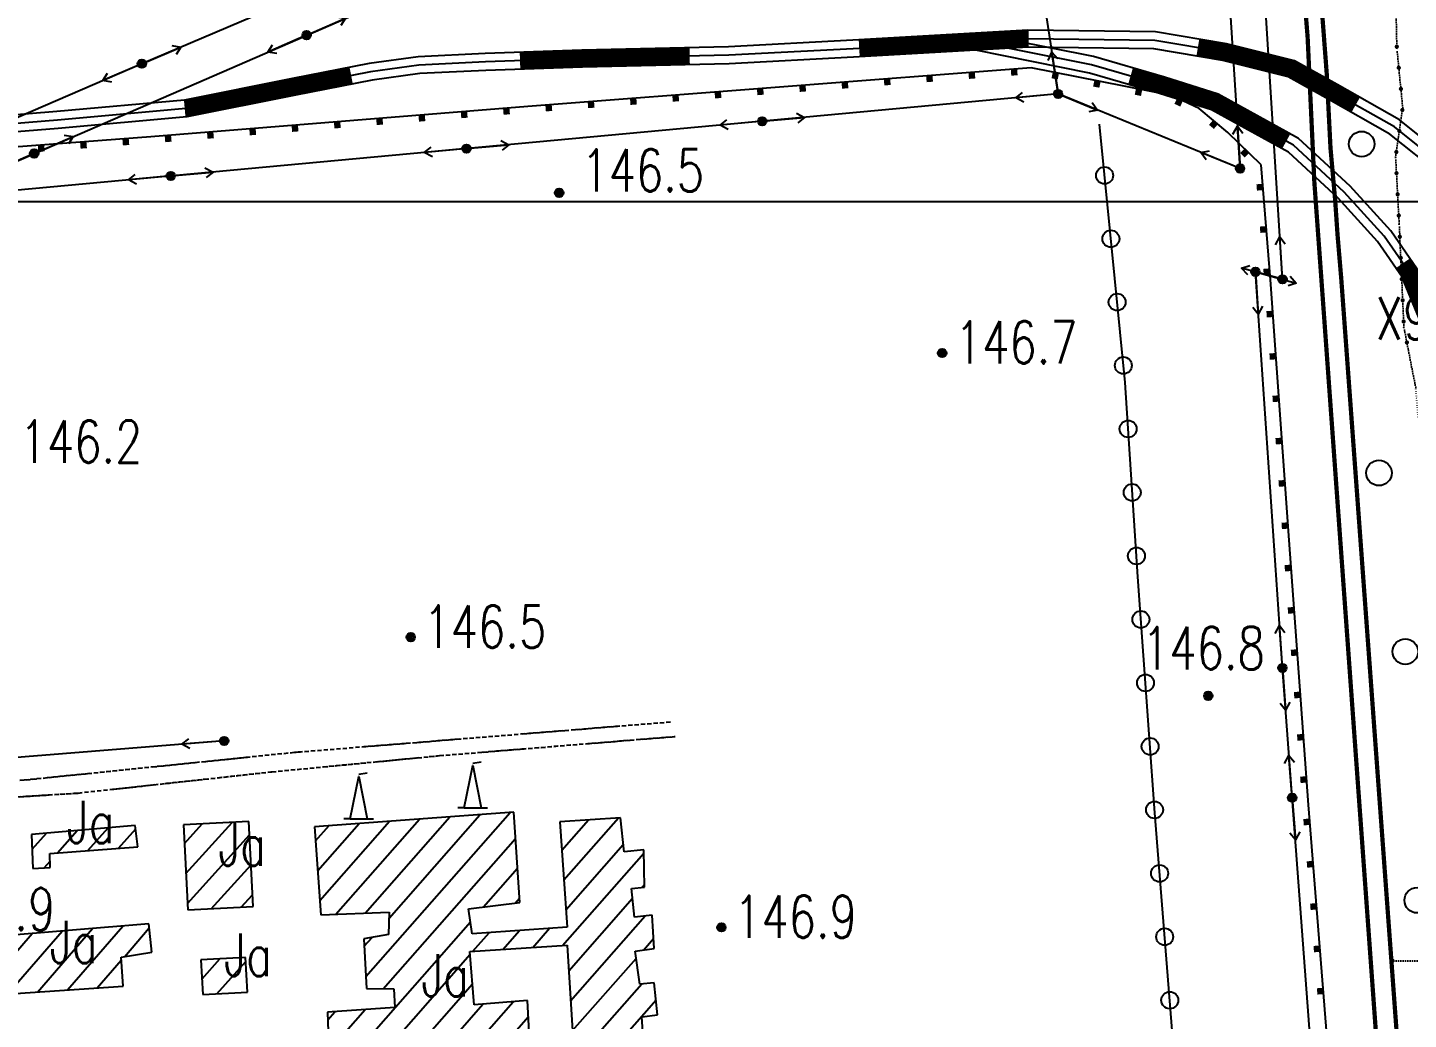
# Model space of a CAD drawing. Extents: x 408766 to 414302, y 5156573 to 5161925.
# Drawn here: x 410336 to 410986, y 5159615 to 5160082 of the extents above; entities that cross this region are included whole.
import ezdxf

# ---------------------------------------------------------------- set-up
doc = ezdxf.new("R2010")
doc.units = 0
doc.header["$LTSCALE"] = 1000
for name, pattern in [('0001', [0.5, 0.5, 0]), ('4110', [0.5, 0.5, 0]), ('4222', [0.5, 0.5, 0]), ('4350', [0.003, 0.002, -0.001]), ('5130', [1, 1, 0]), ('5400', [1, 1, 0]), ('9315', [1, 1, 0]), ('9995', [0.001, 0, -0.001])]:
    doc.linetypes.add(name, pattern=pattern)
doc.layers.get('0').update_dxf_attribs({"linetype": 'CONTINUOUS'})
for name, color, linetype in [('0001', 1, 'CONTINUOUS'), ('0001ADD', 1, 'CONTINUOUS'), ('0001BAK', 1, 'CONTINUOUS'), ('0002', 2, 'CONTINUOUS'), ('0002ADD', 2, 'CONTINUOUS'), ('0003ADD', 3, 'CONTINUOUS'), ('0003BAK', 3, 'CONTINUOUS'), ('0005ADD', 5, 'CONTINUOUS'), ('0005BAK', 5, 'CONTINUOUS'), ('0007', 7, 'CONTINUOUS'), ('0009', 9, 'CONTINUOUS'), ('0010', 10, 'CONTINUOUS'), ('0010ADD', 10, 'CONTINUOUS'), ('0012', 12, 'CONTINUOUS'), ('0015', 15, 'CONTINUOUS'), ('0017', 85, 'CONTINUOUS')]:
    doc.layers.add(name, color=color, linetype=linetype)
doc.styles.add('SIMPLEX', font='simplex.shx', dxfattribs={"width": 0.75, "height": 20})

# ---------------------------------------------------------------- blocks, each defined once
blk = doc.blocks.new('8140')
for radius in [0.0002, 0.0001408438795997714, 8.315594389635764e-05, 3.012139848380626e-05]:
    blk.add_circle((0, 0), radius)
at = {"flags": 1}
blk.add_attdef('8140', (0, 0), '', height=1e-07, dxfattribs=at)
blk = doc.blocks.new('5131')
for points in [[(-0.00163791951807736, -0.0002329556220974419), (-0.002, 2.449212707644754e-19), (-0.001658335508446954, 0.000229056233596203)], [(0, 0), (-0.002, 2.449212707644754e-19)]]:
    blk.add_lwpolyline(points)
at = {"flags": 1}
blk.add_attdef('5131', (0, 0), '', height=1e-10, dxfattribs=at)
blk = doc.blocks.new('5130')
blk.add_hatch(color=256).paths.add_polyline_path([(0.0002, 0, 1), (-0.0002, 0, 1)])
for points in [[(0, 0), (0.002, 0)], [(0.00163791951807736, 0.0002329556220974421), (0.002, 0), (0.001658335508446954, -0.0002290562335962028)]]:
    blk.add_lwpolyline(points)
blk.add_circle((0, 0), 0.0002)
at = {"flags": 1}
blk.add_attdef('5130', (0, 0), '', height=1e-06, dxfattribs=at)
blk = doc.blocks.new('3282')
for points in [[(-0.0004, 0), (0, 0.002), (0.0004, 0)], [(0, 0.0021), (0.0004019028391060703, 0.002171328511261677)], [(-0.0004, 0), (-0.0007, 0)], [(-0.0004, 0), (0.0004, 0)], [(0.0004, 0), (0.0007, 0)]]:
    blk.add_lwpolyline(points)
at = {"flags": 1}
blk.add_attdef('3282', (0, 0), '', height=1e-06, dxfattribs=at)
blk = doc.blocks.new('9315')
blk.add_circle((0, 0), 0.0004)
at = {"flags": 1}
blk.add_attdef('9315', (0, 0), '', height=1e-08, dxfattribs=at)
blk = doc.blocks.new('9310')
blk.add_circle((0, 0), 0.0006)
blk = doc.blocks.new('9100')
blk.add_hatch(color=256).paths.add_polyline_path([(0.0001, 0, 1), (-0.0001, 0, 1)])

msp = doc.modelspace()

# ---------------------------------------------------------------- hatches: boundary and pattern name
at = {"layer": '0001ADD', "linetype": '0001'}
h = msp.add_hatch(dxfattribs=at)
h.set_pattern_fill('U', color=256, scale=10, angle=48.6807568061426, style=0, pattern_type=0)
h.set_pattern_definition([(48.6807568061426, (0, 0), (-7.510424248958591, 6.602539481188642), [])])
h.paths.add_polyline_path([(410478.3145533269, 5159574.72748333), (410573.4478720168, 5159580.847394861), (410571.1904747417, 5159623.36464375), (410546.036577159, 5159621.432034374), (410544.1016652089, 5159646.555859411), (410589.8946447082, 5159649.454767422), (410592.7970126332, 5159604.038622628), (410625.7798791872, 5159606.38740923), (410625.1349085373, 5159615.72832428), (410632.5520710124, 5159616.694622915), (410630.9396443873, 5159631.833341882), (410624.1674525623, 5159631.189138757), (410621.9100341711, 5159646.649953233), (410630.9396443873, 5159647.938347378), (410629.9721884123, 5159663.72126947), (410621.587548846, 5159662.754970835), (410620.297607546, 5159676.283175935), (410626.4248498373, 5159676.927379061), (410626.1013298226, 5159694.461937591), (410616.7492342812, 5159693.495626851), (410615.1368076562, 5159709.600644452), (410586.4355714984, 5159707.668047182), (410589.9829100735, 5159658.064600233), (410545.0872810438, 5159654.79745164), (410543.4748544187, 5159666.715167087), (410567.6612960264, 5159669.614062992), (410564.7589281014, 5159712.13131188), (410470.9155507116, 5159705.367197225), (410473.8179186367, 5159663.816259077), (410506.0664933696, 5159665.104665327), (410505.7440080446, 5159654.475356131), (410494.1345363443, 5159652.542746755), (410495.4244776444, 5159629.029423478), (410508.3072722613, 5159628.870191505), (410508.6297575863, 5159620.173479579), (410477.0261535034, 5159617.9187868)])
h = msp.add_hatch(dxfattribs=at)
h.set_pattern_fill('U', color=256, scale=10, angle=48.1760362580099, style=0, pattern_type=0)
h.set_pattern_definition([(48.1760362580099, (0, 0), (-7.451971598159004, 6.668442044453228), [])])
h.paths.add_polyline_path([(410338.1406857027, 5159685.727626874), (410346.2577840781, 5159686.178037643), (410346.1074584476, 5159692.784058215), (410387.5948407589, 5159695.936933597), (410386.3922990634, 5159705.845958402), (410337.3890997825, 5159701.642132632)])
h = msp.add_hatch(dxfattribs=at)
h.set_pattern_fill('U', color=256, scale=10, angle=47.87953541302328, style=0, pattern_type=0)
h.set_pattern_definition([(47.87953541302328, (0, 0), (-7.417363344117961, 6.706915909815421), [])])
h.paths.add_polyline_path([(410411.1184263663, 5159666.140302623), (410441.9392349094, 5159667.690580947), (410439.9226622742, 5159707.786760149), (410409.101853731, 5159706.236481824)])
h = msp.add_hatch(dxfattribs=at)
h.set_pattern_fill('U', color=256, scale=10, angle=49.01351952825151, style=0, pattern_type=0)
h.set_pattern_definition([(49.01351952825151, (0, 0), (-7.548643630842903, 6.558809292435241), [])])
h.paths.add_polyline_path([(410322.987254006, 5159626.219755099), (410380.6337230431, 5159630.264457844), (410379.6809005365, 5159643.826121754), (410394.2116179696, 5159646.205352967), (410392.7823736517, 5159659.529088913), (410320.6051660653, 5159653.580998777)])
h = msp.add_hatch(dxfattribs=at)
h.set_pattern_fill('U', color=256, scale=10, angle=48.2900182872518, style=0, pattern_type=0)
h.set_pattern_definition([(48.2900182872518, (0, 0), (-7.465222786792578, 6.653604191981429), [])])
h.paths.add_polyline_path([(410418.2609737517, 5159626.198437819), (410439.2674760883, 5159627.405993351), (410438.3279900411, 5159643.750993495), (410417.3214877045, 5159642.543437963)])

# ---------------------------------------------------------------- linework, layer by layer
at = {"layer": '0001', "linetype": '0001'}
for points in [[(410625.7798791872, 5159606.38740923), (410625.1349085373, 5159615.72832428), (410632.5520710124, 5159616.694622915), (410630.9396443873, 5159631.833341882), (410624.1674525623, 5159631.189138757), (410621.9100341711, 5159646.649953233), (410630.9396443873, 5159647.938347378), (410629.9721884123, 5159663.72126947), (410621.587548846, 5159662.754970835), (410620.297607546, 5159676.283175935), (410626.4248498373, 5159676.927379061), (410626.1013298226, 5159694.461937591), (410616.7492342812, 5159693.495626851), (410615.1368076562, 5159709.600644452), (410586.4355714984, 5159707.668047182), (410589.9829100735, 5159658.064600233), (410545.0872810438, 5159654.79745164), (410543.4748544187, 5159666.715167087), (410567.6612960264, 5159669.614062992), (410564.7589281014, 5159712.13131188), (410470.9155507116, 5159705.367197225), (410473.8179186367, 5159663.816259077), (410506.0664933696, 5159665.104665327), (410505.7440080446, 5159654.475356131), (410494.1345363443, 5159652.542746755), (410495.4244776444, 5159629.029423478), (410508.3072722613, 5159628.870191505), (410508.6297575863, 5159620.173479579), (410477.0261535034, 5159617.9187868), (410478.3145533269, 5159574.72748333)], [(410573.4478720168, 5159580.847394861), (410571.1904747417, 5159623.36464375), (410546.036577159, 5159621.432034374), (410544.1016652089, 5159646.555859411), (410589.8946447082, 5159649.454767422), (410592.7970126332, 5159604.038622628)]]:
    msp.add_lwpolyline(points, dxfattribs=at)
for points in [[(410338.1406857027, 5159685.727626874), (410346.2577840781, 5159686.178037643), (410346.1074584476, 5159692.784058215), (410387.5948407589, 5159695.936933597), (410386.3922990634, 5159705.845958402), (410337.3890997825, 5159701.642132632)], [(410411.1184263663, 5159666.140302623), (410441.9392349094, 5159667.690580947), (410439.9226622742, 5159707.786760149), (410409.101853731, 5159706.236481824)], [(410322.987254006, 5159626.219755099), (410380.6337230431, 5159630.264457844), (410379.6809005365, 5159643.826121754), (410394.2116179696, 5159646.205352967), (410392.7823736517, 5159659.529088913), (410320.6051660653, 5159653.580998777)], [(410418.2609737517, 5159626.198437819), (410439.2674760883, 5159627.405993351), (410438.3279900411, 5159643.750993495), (410417.3214877045, 5159642.543437963)]]:
    msp.add_lwpolyline(points, close=True, dxfattribs=at)
at = {"layer": '0001BAK', "linetype": '9995'}
msp.add_lwpolyline([(410978.4028842327, 5159642.21407084), (410992.0834186604, 5159642.198984858), (411005.969162839, 5159642.198984858), (411007.0800415843, 5159659.396759802), (411009.301799075, 5159698.785096631), (411007.635480957, 5159724.304229034), (411003.7474053483, 5159755.925855438), (410999.8569283589, 5159790.696538898), (410997.6351708682, 5159826.201520515), (410995.9688527503, 5159863.370856222), (410992.0781356227, 5159887.496694352), (410989.856378132, 5159912.461179723), (410984.3022245434, 5159940.754235609), (410982.081187467, 5159989.863281374), (410980.414869349, 5160020.93012308), (410983.747505585, 5160044.23025436), (410980.9703087216, 5160072.523172583), (410980.414869349, 5160099.706659077), (410975.9696734011, 5160135.077556253), (410972.0818379305, 5160160.042041623), (410972.0818379305, 5160192.773099757), (410965.4165654585, 5160236.0447918), (410950.4199425345, 5160236.0447918), (410934.7216030745, 5160234.558531091)], dxfattribs=at)
at = {"layer": '0002', "linetype": '5130'}
for points in [[(410881.5996829986, 5160313.079895876), (410785.635360676, 5160287.605818603), (410821.3074701953, 5160050.697550017)], [(410794.6469670013, 5160227.757267999), (410749.3261990502, 5160217.759525904), (410389.438636668, 5160064.983819878), (410230.8289004483, 5159996.147779841)], [(410428.2759464094, 5159745.772110639), (410228.0710301058, 5159729.849784914), (410210.3361109841, 5159966.880231416), (410564.6006416951, 5160120.790329066), (410754.0827520135, 5160205.527789124), (410796.5306450408, 5160215.247245213)], [(409624.5082179944, 5158685.742677473), (409800.6376578804, 5158697.648771915), (409811.8799836701, 5158568.860974045), (409853.2059332739, 5158571.362576856), (409888.4303388998, 5158197.153712978), (409916.68748202, 5158047.061309012), (410188.344056161, 5157872.285431345), (410375.7241838187, 5157923.65931413), (410343.8806584248, 5158381.420719284), (410301.7681334964, 5158969.558937315), (410272.6519023089, 5159369.069500232), (410303.7046291551, 5159372.718398825), (410325.9286656296, 5159389.138430387), (410751.713798297, 5159423.1987232), (410952.6645358212, 5159439.827303372), (410927.0423883641, 5159780.179508333), (410914.2892889322, 5159966.845441034), (410927.1031183139, 5159963.354939154), (410911.8641029987, 5160209.347480169)], [(410895.2972851872, 5160200.052020193), (410907.0817672577, 5160015.572119504), (410821.3074701953, 5160050.697550017), (410230.8289004483, 5159996.147779841), (410196.3239208978, 5159992.701401464), (410169.6174608792, 5160137.120757841), (409365.875346313, 5160090.6913825), (409011.5118654819, 5160070.363981836), (409056.1150996521, 5159484.104759192), (409064.8556555372, 5159366.478654317)]]:
    msp.add_lwpolyline(points, dxfattribs=at)
at = {"layer": '0003ADD', "linetype": '4222', "const_width": 2}
for points in [[(409639.8780515154, 5160805.49955868), (409753.795176, 5160805.14116), (409928.146668, 5160802.78089), (410039.936012, 5160808.527468), (410057.752367, 5160810.56623), (410124.742471, 5160824.555074), (410218.725658, 5160851.116658), (410547.00763, 5160954.249804), (410572.429578, 5160956.073807), (410585.06895, 5160954.448565), (410600.787596, 5160949.562641), (410619.549683, 5160940.147461), (410631.93835, 5160929.642024), (410760.340155, 5160737.497074), (410809.307963, 5160652.329783999), (410852.882301, 5160555.889464), (410889.759857, 5160446.943141), (410918.13542, 5160306.498237), (410925.776467, 5160240.268348999), (410938.930067, 5160077.400126), (410942.081031, 5160009.392237), (410980.389194, 5159480.202931), (410982.164597, 5159475.710177)], [(410990.47377, 5159478.017694), (410954.749024, 5159963.969924), (410953.0215785452, 5159984.332856263), (410951.9170905001, 5160000.510628105), (410949.708510639, 5160025.145034774), (410947.951334, 5160060.009159), (410933.631951, 5160248.935096)]]:
    msp.add_lwpolyline(points, dxfattribs=at)
at = {"layer": '0003ADD', "linetype": '4110'}
for points in [[(411029.1183308659, 5160000.835932286), (410982.1539326227, 5160038.466709751), (410952.8147886773, 5160055.098852243), (410932.7100538455, 5160066.34393988), (410900.6313741822, 5160074.354045471), (410867.1976320238, 5160079.919680442), (410807.0814826876, 5160080.709748218), (410724.5112526331, 5160075.997124068), (410665.9577696171, 5160072.978264189), (410596.8985367859, 5160071.410588768), (410551.3054068389, 5160069.840365299), (410519.6945176603, 5160068.261685643), (410496.6414183324, 5160065.085707947), (410460.4061409155, 5160058.004658833), (410409.5724126206, 5160047.850099238), (410349.3494924076, 5160042.38185625), (410251.4612150813, 5160034.548757895)], [(411034.9532050752, 5159737.793116407), (411030.8029994786, 5159790.298451968), (411027.0999461486, 5159829.597002077), (411022.4705915223, 5159857.339513157), (411018.2977358543, 5159883.736619438), (411011.181347397, 5159912.081201603), (411001.8739363044, 5159940.899859703), (410990.5920509577, 5159968.13180687), (410978.2165367035, 5159986.197338384), (410959.0172759166, 5160007.244699057), (410934.5705894255, 5160029.783749174), (410896.7468533046, 5160050.682068666), (410871.4368906207, 5160058.640560298), (410838.0486181207, 5160068.367138384), (410799.2254145049, 5160076.126043979)], [(411023.896211354, 5159994.768909419), (410977.6514269625, 5160031.823087816), (410948.8894904986, 5160048.128015584), (410929.7363704826, 5160058.840841035), (410899.002901504, 5160066.515045023), (410866.4841322444, 5160071.928366653), (410807.2570593485, 5160072.706749872), (410724.9451371712, 5160068.008868407), (410666.2545652297, 5160064.982940605), (410597.1270011854, 5160063.413714036), (410551.6426202948, 5160061.84723588), (410520.4413609045, 5160060.289013544), (410497.9555300887, 5160057.191187256), (410461.9568718246, 5160050.156377828), (410410.7209456731, 5160039.921475189), (410350.0302875771, 5160034.410761585), (410252.0784121638, 5160026.572574038)], [(411026.9780800748, 5159737.162734598), (411022.8326250762, 5159789.607969119), (411019.162029719, 5159828.562059891), (411014.5740613677, 5159856.056553866), (411010.4516059389, 5159882.134832785), (411003.4868663548, 5159909.875397353), (410994.3599809712, 5159938.135091342), (410983.5205707518, 5159964.299002548), (410971.9311151403, 5159981.217061169), (410953.3401205681, 5160001.597604565), (410929.8572168224, 5160023.248078343), (410893.5809739004, 5160043.291378983), (410869.1180215336, 5160050.983535758), (410836.1424073274, 5160060.589899414), (410782.5649772848, 5160071.297470738)]]:
    msp.add_lwpolyline(points, dxfattribs=at)
for points in [[(410807.4527853602, 5160076.704522998, 8, 8, 0), (410807.1692710111, 5160076.708249045, 8, 8, 0), (410727.5823299505, 5160072.165893524, 0, 0, 0)], [(410961.5659857572, 5160045.539834222, 8, 8, 0), (410950.8521396844, 5160051.613433859, 8, 8, 0), (410931.2232121649, 5160062.592390457, 8, 8, 0), (410899.8171378407, 5160070.434545248, 8, 8, 0), (410887.1679352183, 5160072.540227709, 0, 0, 0)], [(410647.669585985, 5160068.562083767, 8, 8, 0), (410597.0127689458, 5160067.412151402, 8, 8, 0), (410567.7000151822, 5160066.402622687, 0, 0, 0)], [(410488.1371322032, 5160059.348150473, 8, 8, 0), (410461.1815062314, 5160054.080518313, 8, 8, 0), (410410.1466791437, 5160043.885787212, 8, 8, 0), (410409.6573107551, 5160043.841352548, 0, 0, 0)], [(410928.8353874678, 5160028.382606657, 8, 8, 0), (410895.1639136009, 5160046.986723826, 8, 8, 0), (410870.2774560835, 5160054.812048024, 8, 8, 0), (410855.4507748901, 5160059.131315295, 0, 0, 0)], [(411011.0878971711, 5159896.026949069, 8, 8, 0), (411007.3341068764, 5159910.978299476, 8, 8, 0), (410998.1169586404, 5159939.517475522, 8, 8, 0), (410987.0563108549, 5159966.215404709, 8, 8, 0), (410983.8374855471, 5159970.914182379, 0, 0, 0)]]:
    msp.add_lwpolyline(points, format="xyseb", dxfattribs=at)
at = {"layer": '0003ADD', "linetype": '4350'}
for points in [[(410588.7950881983, 5159750.591374701), (410568.8602421781, 5159748.978329707)], [(410613.7136457234, 5159752.607680944), (410593.7787997033, 5159750.99463595)], [(410638.6322032486, 5159754.623987187), (410618.6973572285, 5159753.010942193)], [(410489.1208580976, 5159742.52614973), (410469.1860120774, 5159740.913104736)], [(410514.0394156227, 5159744.542455973), (410494.1045696026, 5159742.929410979)], [(410538.9579731479, 5159746.558762216), (410519.0231271278, 5159744.945717222)], [(410563.8765306731, 5159748.575068459), (410543.9416846529, 5159746.962023465)], [(410574.7024916185, 5159742.510651327), (410594.6364764599, 5159744.134304105)], [(410599.6199726702, 5159744.5402173), (410619.5539575116, 5159746.163870079)], [(410624.5374537219, 5159746.569783273), (410640.8760017449, 5159747.900582363)], [(410439.3270035748, 5159738.021707484), (410419.43120251, 5159735.982810725)], [(410464.2023005724, 5159740.509843488), (410461.3708973076, 5159740.280738088), (410444.3009538409, 5159738.531431674)], [(410499.9895370297, 5159735.978054475), (410519.8971067364, 5159737.898645106)], [(410524.8739991631, 5159738.378792764), (410529.7498012792, 5159738.849187694), (410544.8015143565, 5159740.075172159)], [(410549.7850105668, 5159740.481085354), (410569.7189954082, 5159742.104738132)], [(410364.7177495822, 5159730.375844638), (410344.8219485175, 5159728.336947878)], [(410389.5875009131, 5159732.924465586), (410369.6916998483, 5159730.885568827)], [(410414.4572522439, 5159735.473086536), (410394.5614511792, 5159733.434189776)], [(410425.3696374631, 5159728.450531921), (410445.2509938423, 5159730.625771799)], [(410450.2213329371, 5159731.169581768), (410450.767545191, 5159731.229343419), (410470.1281824696, 5159733.097168528)], [(410475.1050748963, 5159733.577316186), (410495.012644603, 5159735.497906817)], [(410339.8479982514, 5159727.827223688), (410334.0256403464, 5159727.230555747), (410319.9097142036, 5159726.291164741)], [(410375.6662465152, 5159723.012432228), (410395.5476028943, 5159725.187672106)], [(410400.5179419891, 5159725.731482075), (410420.3992983683, 5159727.906721952)], [(410325.8303373895, 5159719.110461131), (410345.7904946518, 5159720.372254325)], [(410350.7805339674, 5159720.687702623), (410359.3970128088, 5159721.232398449), (410370.6959074204, 5159722.468622259)]]:
    msp.add_lwpolyline(points, dxfattribs=at)
at = {"layer": '0003BAK', "linetype": '4222'}
for points in [[(410990.47377, 5159478.017694), (410954.749024, 5159963.969924), (410953.0215785452, 5159984.332856263), (410951.9170905001, 5160000.510628105), (410949.708510639, 5160025.145034774), (410947.951334, 5160060.009159), (410933.631951, 5160248.935096)], [(410925.776467, 5160240.268348999), (410938.930067, 5160077.400126), (410942.081031, 5160009.392237), (410980.389194, 5159480.202931), (410982.164597, 5159475.710177)]]:
    msp.add_lwpolyline(points, dxfattribs=at)
at = {"layer": '0003BAK', "linetype": '4110'}
for points in [[(411026.5072711174, 5159997.802420855), (410979.9026797941, 5160035.144898781), (410950.8521396844, 5160051.613433859), (410931.2232121649, 5160062.592390457), (410899.8171378407, 5160070.434545248), (410866.8408821294, 5160075.924023547), (410807.1692710111, 5160076.708249045), (410724.7281948433, 5160072.002996243), (410666.1061674102, 5160068.980602397), (410597.0127689458, 5160067.412151402), (410551.4740136025, 5160065.843800589), (410520.0679392783, 5160064.275349595), (410497.2984742287, 5160061.138447606), (410461.1815062314, 5160054.080518313), (410410.1466791437, 5160043.885787212), (410349.6898899538, 5160038.396308913), (410251.7698136343, 5160030.560665959)], [(411030.9656425752, 5159737.477925503), (411026.8178122776, 5159789.953210537), (411023.1309879344, 5159829.079530979), (411018.5223264385, 5159856.698033503), (411014.3746708969, 5159882.935726112), (411007.3341068764, 5159910.978299476), (410998.1169586404, 5159939.517475522), (410987.0563108549, 5159966.215404709), (410975.0738259167, 5159983.70719978), (410956.1786982464, 5160004.421151811), (410932.2139031257, 5160026.515913758), (410895.1639136009, 5160046.986723826), (410870.2774560835, 5160054.812048024), (410837.0955127269, 5160064.478518899), (410798.4415071248, 5160072.203609886)]]:
    msp.add_lwpolyline(points, dxfattribs=at)
at = {"layer": '0003BAK', "linetype": '4350'}
for points in [[(410638.6322032486, 5159754.623987187), (410461.3708973076, 5159740.280738088), (410334.0256403464, 5159727.230555747), (410219.3353351094, 5159719.598109946), (410087.399075535, 5159707.944227619), (409945.2713759207, 5159696.724716654), (409941.6812772105, 5159697.621168209), (409939.8862384135, 5159709.723282366), (409932.706019877, 5159773.371415438), (409924.9224294393, 5159881.356174611), (409918.2061530896, 5159964.111841814)], [(410288.4925157718, 5159716.750128567), (410359.3970128088, 5159721.232398449), (410450.767545191, 5159731.229343419), (410529.7498012792, 5159738.849187694), (410640.8760017449, 5159747.900582363)]]:
    msp.add_lwpolyline(points, dxfattribs=at)
at = {"layer": '0005BAK', "linetype": '9315'}
msp.add_lwpolyline([(410888.4475760999, 5159473.759619873), (410876.1881714624, 5159594.982736925), (410866.9064348199, 5159711.961838897), (410858.9146183613, 5159823.048280505), (410852.8596143032, 5159914.735888134), (410840.8718896154, 5160036.465366249)], dxfattribs=at)
at = {"layer": '0009', "linetype": '9995'}
msp.add_lwpolyline([(410978.4028842328, 5159642.214070837), (410954.749024, 5159963.969924), (410953.0215785452, 5159984.332856263), (410951.9170905001, 5160000.510628105), (410949.708510639, 5160025.145034774), (410947.951334, 5160060.009159), (410934.7216030748, 5160234.558531086)], dxfattribs=at)
at = {"layer": '0010', "linetype": '5400'}
msp.add_lwpolyline([(411064.0383016321, 5159401.767823416), (411062.7314885553, 5159419.606162269), (410965.1565767098, 5159414.385183862), (410950.2843483311, 5159579.584215875), (410939.3648457243, 5159715.688985587), (410930.1898299325, 5159840.471858442), (410921.4427111173, 5159963.079327662), (410917.0656358764, 5160017.361851049), (410901.3839634195, 5160032.589712804), (410887.880291641, 5160043.901840755), (410874.8122242215, 5160049.992978195), (410808.6006572899, 5160063.045436315), (410571.3257445814, 5160044.828216397), (410393.673663796, 5160030.43873749), (410128.4809228368, 5160010.41521399), (409889.3878703002, 5159992.972836656), (409831.6021615936, 5159989.387078856), (409790.9971795416, 5159872.515108019), (409731.7173578084, 5159705.524419732)], dxfattribs=at)
at = {"layer": '0010ADD', "linetype": '5400', "const_width": 3}
for points in [[(410780.5687095277, 5160060.893231722), (410780.7983452708, 5160057.902033395)], [(410800.5100220149, 5160062.42426284), (410800.739657758, 5160059.433064514)], [(410820.2617876335, 5160060.74664741), (410819.6815380203, 5160057.803297212)], [(410680.8621470915, 5160053.238076128), (410681.0917828346, 5160050.246877802)], [(410700.8034595787, 5160054.769107247), (410701.0330953219, 5160051.77790892)], [(410720.744772066, 5160056.300138365), (410720.9744078091, 5160053.308940039)], [(410740.6860845532, 5160057.831169484), (410740.9157202963, 5160054.839971158)], [(410760.6273970404, 5160059.362200603), (410760.8570327836, 5160056.371002276)], [(410839.8841467588, 5160056.878440803), (410839.3038971456, 5160053.935090605)], [(410601.0968971425, 5160047.113951653), (410601.3265328857, 5160044.122753327)], [(410621.0382096298, 5160048.644982772), (410621.2678453729, 5160045.653784445)], [(410640.979522117, 5160050.176013891), (410641.2091578601, 5160047.184815564)], [(410660.9208346042, 5160051.707045009), (410661.1504703474, 5160048.715846683)], [(410859.506505884, 5160053.010234195), (410858.9262562708, 5160050.066883997)], [(410878.8000256069, 5160048.134230031), (410877.5325984271, 5160045.415107314)], [(410521.3481896005, 5160040.780129991), (410521.5903717424, 5160037.789921335)], [(410541.2829037627, 5160042.394803727), (410541.5250859046, 5160039.404595071)], [(410561.2176179248, 5160044.009477463), (410561.4598000668, 5160041.019268806)], [(410581.1555846553, 5160045.582920535), (410581.3852203984, 5160042.591722208)], [(410441.6093329519, 5160034.321435048), (410441.8515150938, 5160031.331226392)], [(410461.544047114, 5160035.936108784), (410461.786229256, 5160032.945900127)], [(410481.4787612762, 5160037.550782519), (410481.7209434182, 5160034.560573863)], [(410501.4134754384, 5160039.165456256), (410501.6556575803, 5160036.175247599)], [(410895.5320357525, 5160037.491916858), (410893.6055376509, 5160035.192220124)], [(410361.8568876454, 5160028.036394339), (410362.0827424181, 5160025.044908149)], [(410381.8001193817, 5160029.542219001), (410382.0259741544, 5160026.550732811)], [(410401.7399046276, 5160031.092087576), (410401.9820867695, 5160028.10187892)], [(410421.6746187898, 5160032.706761313), (410421.9168009317, 5160029.716552656)], [(410341.9136559091, 5160026.530569678), (410342.1395106817, 5160023.539083488)], [(410910.2555303144, 5160023.974879495), (410908.1655666088, 5160021.822659314)], [(410917.9101587723, 5160006.888456985), (410914.9198629649, 5160006.647353306)], [(410919.5176427589, 5159986.953161771), (410916.5273469515, 5159986.712058092)], [(410921.1251267456, 5159967.017866558), (410918.1348309381, 5159966.776762879)], [(410922.5847606219, 5159947.071336639), (410919.5923648711, 5159946.857870786)], [(410924.0079925302, 5159927.122040638), (410921.0155967795, 5159926.908574784)], [(410925.4312244387, 5159907.172744636), (410922.4388286879, 5159906.959278783)], [(410926.854456347, 5159887.223448636), (410923.8620605962, 5159887.009982782)], [(410928.2776882554, 5159867.274152635), (410925.2852925046, 5159867.060686781)], [(410929.7009201638, 5159847.324856633), (410926.708524413, 5159847.11139078)], [(410931.1526208693, 5159827.377622772), (410928.1606962589, 5159827.157652033)], [(410932.6192186563, 5159807.431467982), (410929.627294046, 5159807.211497243)], [(410934.0858164434, 5159787.485313191), (410931.093891833, 5159787.265342453)], [(410935.5524142304, 5159767.5391584), (410932.56048962, 5159767.319187662)], [(410937.0190120174, 5159747.59300361), (410934.0270874071, 5159747.373032872)], [(410938.4856098045, 5159727.646848819), (410935.4936851941, 5159727.426878081)], [(410940.0054074867, 5159707.704783898), (410937.015014564, 5159707.464887737)], [(410941.6048413547, 5159687.768841199), (410938.6144484319, 5159687.528945038)], [(410943.2042752227, 5159667.832898499), (410940.2138823, 5159667.593002339)], [(410944.8037090906, 5159647.8969558), (410941.8133161679, 5159647.65705964)], [(410946.4031429586, 5159627.961013101), (410943.4127500359, 5159627.72111694)]]:
    msp.add_lwpolyline(points, dxfattribs=at)
at = {"layer": '0012'}
msp.add_line((408879.7725777238, 5160000), (413832.3478579992, 5160000), dxfattribs=at)

# ---------------------------------------------------------------- block references
at = {"layer": '0001ADD', "linetype": '9995', "xscale": 10000, "yscale": 10000, "zscale": 10000}
for p in [(410980.9605745959, 5160072.999565669), (410981.9006528497, 5160063.045216345), (410982.8775451664, 5160053.093046662), (410983.5925195387, 5160043.146669184), (410982.1766213776, 5160033.247415051), (410980.7607232164, 5160023.348160917), (410980.8196378794, 5160013.383616968), (410981.3552334817, 5160003.397970402), (410981.8908290839, 5159993.412323835), (410982.3724141812, 5159983.42400749), (410982.8242187341, 5159973.434219073), (410983.276023287, 5159963.444430654), (410983.7278278398, 5159953.454642235), (410984.1796323927, 5159943.464853817), (410985.7058546012, 5159933.604094182), (410978.9028839287, 5159642.213519474)]:
    msp.add_blockref('9100', p, dxfattribs=at)
at = {"layer": '0002ADD', "linetype": '5130', "xscale": 10000, "yscale": 10000, "zscale": 10000}
for name, p, rotation in [('5130', (410467.1469842735, 5160078.451622733), 23.48251941830916), ('5131', (410467.1469842735, 5160078.451622733), 23.48251941830916), ('5131', (410389.438636668, 5160064.983819878), 203.0016895585811), ('5130', (410389.438636668, 5160064.983819878), 203.4606690098628), ('5131', (410821.3074701953, 5160050.697550017), 278.5629042761614), ('5130', (410821.3074701953, 5160050.697550017), 185.278137852415), ('5131', (410821.3074701953, 5160050.697550017), 157.7304134365908), ('5131', (410681.9010875146, 5160037.818867325), 185.278137852415), ('5130', (410681.9010875146, 5160037.818867325), 185.278137852415), ('5131', (410907.0817672577, 5160015.572119504), 273.6550636734094), ('5130', (410338.7415476288, 5160022.665927074), 23.48251941830916), ('5131', (410542.494704834, 5160024.940184633), 185.278137852415), ('5131', (410338.7415476288, 5160022.665927074), 23.48251941830916), ('5130', (410542.494704834, 5160024.940184633), 185.278137852415), ('5130', (410907.0817672577, 5160015.572119504), 157.7304134365908), ('5131', (410403.0883221533, 5160012.061501941), 185.278137852415), ('5130', (410403.0883221533, 5160012.061501941), 185.278137852415), ('5130', (410927.1031183139, 5159963.354939154), 93.54489318848171), ('5131', (410927.1031183139, 5159963.354939154), 344.7622803805025), ('5130', (410914.2892889322, 5159966.845441034), 344.7622803805025), ('5131', (410914.2892889322, 5159966.845441034), 93.90840120062101), ('5130', (410927.0423883641, 5159780.179508333), 93.90840120062101), ('5131', (410927.0423883641, 5159780.179508333), 94.30518024599868), ('5130', (410428.2759464094, 5159745.772110639), 184.547173814236), ('5130', (410931.645256037, 5159719.037242088), 94.30518024599868), ('5131', (410931.645256037, 5159719.037242088), 94.30518024599868)]:
    msp.add_blockref(name, p, dxfattribs=dict(at, rotation=rotation))
at = {"layer": '0005ADD', "linetype": '9315', "xscale": 10000, "yscale": 10000, "zscale": 10000}
for p in [(410843.2501986439, 5160012.314801869), (410846.19032847, 5159982.459222213), (410849.130458296, 5159952.603642557), (410852.070588122, 5159922.7480629), (410854.3059693447, 5159892.834526506), (410856.2828483327, 5159862.899731544), (410858.2597273206, 5159832.964936581), (410860.3541861514, 5159803.038253488), (410862.5068920984, 5159773.115588882), (410864.6595980454, 5159743.192924276), (410866.8123039924, 5159713.270259671), (410869.1755754931, 5159683.363522824), (410871.5484753575, 5159653.457514293), (410873.921375222, 5159623.551505763)]:
    msp.add_blockref('9315', p, dxfattribs=at)
at = {"layer": '0015', "linetype": '9315', "xscale": 10000, "yscale": 10000, "zscale": 10000}
for p in [(410964.3878867356, 5160027.087772402), (410972.5551358867, 5159872.095250808), (410984.9652462448, 5159787.858886045), (410990.5516414545, 5159670.684539091)]:
    msp.add_blockref('9310', p, dxfattribs=at)
at = {"layer": '0015', "xscale": 10000, "yscale": 10000, "zscale": 10000}
for p in [(410586.152049, 5160004.108867, 146.5), (410766.665161, 5159928.601082, 146.7), (410516.18919, 5159794.671966, 146.5), (410892.10606, 5159767.038317, 146.8), (410662.626063, 5159657.911567, 146.9)]:
    msp.add_blockref('8140', p, dxfattribs=at)
at = {"layer": '0015', "linetype": '0001', "xscale": 10000, "yscale": 10000, "zscale": 10000}
for p in [(410545.445452605, 5159714.267046732), (410491.657911552, 5159709.041044662)]:
    msp.add_blockref('3282', p, dxfattribs=at)

# ---------------------------------------------------------------- texts
at = {"layer": '0007', "style": 'SIMPLEX', "width": 0.75}
for s, p in [('146.5', (410596.6176566844, 5160004.684246706, 146.5)), ('146.7', (410772.665161, 5159923.601082, 146.7)), ('146.2', (410331.860162, 5159876.879407, 146.2)), ('146.5', (410522.18919, 5159789.671966, 146.5)), ('146.8', (410860.9081915585, 5159779.522294768, 146.8)), ('146.9', (410290.767036, 5159656.468087, 146.9)), ('146.9', (410668.626063, 5159652.911567, 146.9))]:
    msp.add_text(s, height=20, dxfattribs=at).set_placement(p)
at = {"layer": '0017', "linetype": '0001', "style": 'SIMPLEX', "width": 0.75}
for s, p in [('X99310', (410971.0555820673, 5159934.932167746)), ('Ja', (410354.0742523086, 5159697.588435713)), ('Ja', (410425.5205443203, 5159686.963531386)), ('Ja', (410346.0934795787, 5159640.971034615)), ('Ja', (410428.2944818966, 5159634.974715658)), ('Ja', (410521.2067063777, 5159625.327092475))]:
    msp.add_text(s, height=20, dxfattribs=at).set_placement(p)

doc.saveas('drawing.dxf')
